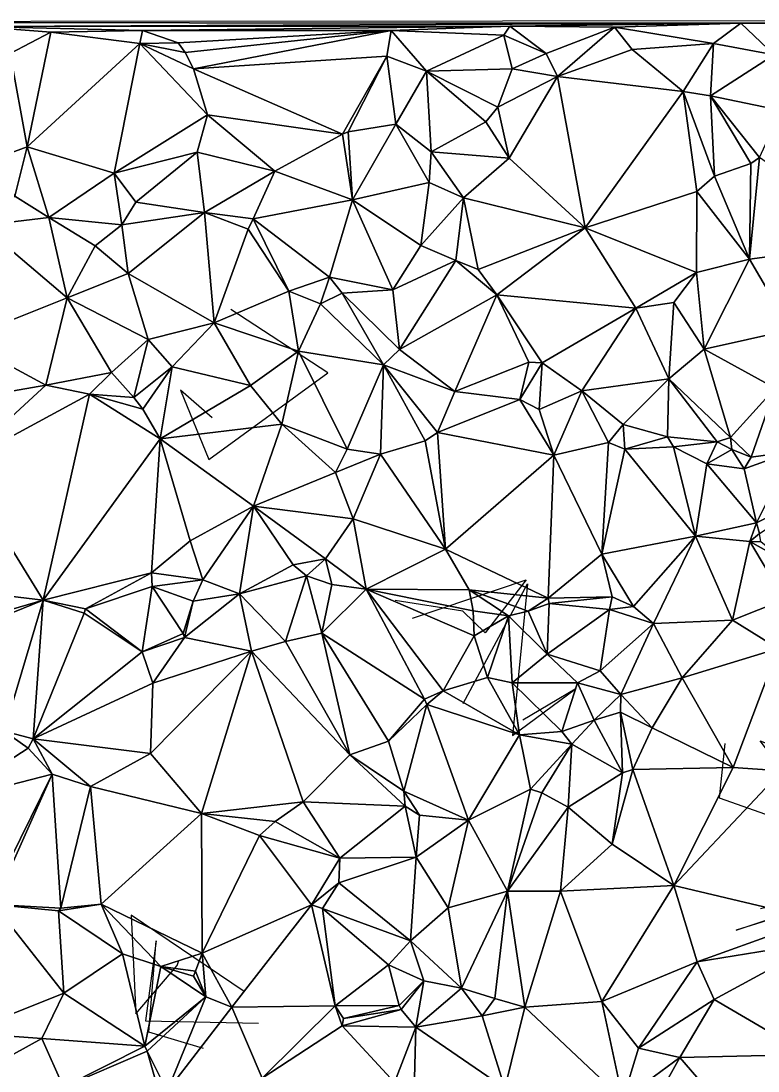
# Model space of a CAD drawing. Header units: metres. Extents: x -15 to 15, y -15.8 to 15.
# Drawn here: x -2.98 to 5.69, y 2.64 to 14.99 of the extents above; entities that cross this region are included whole.
import ezdxf

# ---------------------------------------------------------------- set-up
doc = ezdxf.new("R2010")
doc.units = ezdxf.units.M
doc.layers.add('CRACKS', color=1, linetype='Continuous')
doc.layers.add('STREET_MESH', color=7, linetype='Continuous')

msp = doc.modelspace()

# ---------------------------------------------------------------- linework, layer by layer
at = {"layer": 'CRACKS'}
for points in [[(-0.729, 10.324, 0.1), (-1.104, 10.649, 0.1), (-0.769, 9.833, 0.1), (0.633, 10.854, 0.1), (-0.511, 11.6, 0.1)], [(1.626, 7.966, 0.1), (2.965, 8.418, 0.1), (2.482, 7.797, 0.1), (2.221, 8.049, 0.1), (1.425, 8.175, 0.1)], [(2.225, 6.965, 0.1), (2.982, 8.373, 0.1), (2.806, 6.587, 0.1), (3.542, 7.134, 0.1), (2.927, 6.769, 0.1)], [(5.306, 6.495, 0.1), (5.238, 5.853, 0.1), (6.594, 5.376, 0.1), (5.722, 6.525, 0.1), (6.963, 6.03, 0.1)], [(5.784, 3.961, 0.1), (7.365, 4.895, 0.1), (5.438, 4.296, 0.1), (7.36, 4.936, 0.1), (5.724, 4.546, 0.1)], [(-0.355, 3.576, 0.1), (-1.682, 4.474, 0.1), (-1.63, 3.312, 0.1), (-1.144, 3.882, 0.1), (-1.121, 3.941, 0.1)], [(-0.831, 2.903, 0.1), (-1.475, 3.096, 0.1), (-1.39, 4.173, 0.1), (-1.516, 3.229, 0.1), (-0.185, 3.202, 0.1)]]:
    msp.add_polyline3d(points, dxfattribs=at)
at = {"layer": 'STREET_MESH'}
for points in [[(-13.981, 14.979), (5.492, 14.97), (8.243, 14.994)], [(-3.488, 14.929), (5.492, 14.97), (-13.981, 14.979)], [(2.775, 14.933), (5.492, 14.97), (-3.488, 14.929)], [(2.775, 14.933), (4.005, 14.921), (5.492, 14.97)], [(4.005, 14.921), (5.172, 14.729), (5.492, 14.97)], [(5.172, 14.729), (5.885, 14.595), (5.492, 14.97)], [(5.492, 14.97), (5.795, 14.963), (8.243, 14.994)], [(5.885, 14.595), (5.795, 14.963), (5.492, 14.97)], [(-1.55, 14.881), (2.775, 14.933), (-3.488, 14.929)], [(-3.108, 14.611), (-2.628, 14.862), (-3.488, 14.929)], [(-2.628, 14.862), (-1.55, 14.881), (-3.488, 14.929)], [(-3.108, 14.611), (-2.907, 13.515), (-2.628, 14.862)], [(-2.907, 13.515), (-1.583, 14.729), (-2.628, 14.862)], [(-1.583, 14.729), (-1.55, 14.881), (-2.628, 14.862)], [(-1.13, 14.737), (-1.55, 14.881), (-1.583, 14.729)], [(2.775, 14.933), (-1.55, 14.881), (1.375, 14.884)], [(-1.55, 14.881), (-1.13, 14.737), (1.375, 14.884)], [(-1.13, 14.737), (-1.049, 14.623), (1.375, 14.884)], [(-1.049, 14.623), (-0.949, 14.432), (1.375, 14.884)], [(-0.949, 14.432), (1.326, 14.579), (1.375, 14.884)], [(1.326, 14.579), (1.791, 14.402), (1.375, 14.884)], [(2.703, 14.829), (2.775, 14.933), (1.375, 14.884)], [(1.791, 14.402), (2.703, 14.829), (1.375, 14.884)], [(2.703, 14.829), (1.791, 14.402), (2.8, 14.433)], [(2.775, 14.933), (2.703, 14.829), (3.203, 14.611)], [(2.703, 14.829), (2.8, 14.433), (3.203, 14.611)], [(4.005, 14.921), (2.775, 14.933), (3.203, 14.611)], [(3.334, 14.341), (4.005, 14.921), (3.203, 14.611)], [(4.213, 14.66), (4.005, 14.921), (3.334, 14.341)], [(4.213, 14.66), (5.172, 14.729), (4.005, 14.921)], [(-1.583, 14.729), (-2.907, 13.515), (-1.885, 13.202)], [(-0.787, 13.888), (-1.583, 14.729), (-1.885, 13.202)], [(-1.049, 14.623), (-1.13, 14.737), (-1.583, 14.729)], [(-0.949, 14.432), (-1.583, 14.729), (-0.787, 13.888)], [(-0.949, 14.432), (-1.049, 14.623), (-1.583, 14.729)], [(4.812, 14.165), (5.172, 14.729), (4.213, 14.66)], [(5.172, 14.729), (4.812, 14.165), (5.136, 14.114)], [(5.172, 14.729), (5.136, 14.114), (5.885, 14.595)], [(-3.369, 13.344), (-2.907, 13.515), (-3.108, 14.611)], [(1.326, 14.579), (-0.949, 14.432), (0.804, 13.663)], [(0.872, 13.69), (1.326, 14.579), (0.804, 13.663)], [(1.326, 14.579), (0.872, 13.69), (1.431, 13.779)], [(1.791, 14.402), (1.326, 14.579), (1.431, 13.779)], [(2.8, 14.433), (3.334, 14.341), (3.203, 14.611)], [(4.812, 14.165), (4.213, 14.66), (3.334, 14.341)], [(5.136, 14.114), (5.968, 13.939), (5.885, 14.595)], [(-0.949, 14.432), (-0.787, 13.888), (0.804, 13.663)], [(1.848, 13.453), (1.791, 14.402), (1.431, 13.779)], [(2.8, 14.433), (1.791, 14.402), (2.632, 13.979)], [(1.791, 14.402), (2.493, 13.809), (2.632, 13.979)], [(1.791, 14.402), (1.848, 13.453), (2.493, 13.809)], [(2.8, 14.433), (2.632, 13.979), (3.334, 14.341)], [(3.334, 14.341), (2.632, 13.979), (2.766, 13.382)], [(3.334, 14.341), (2.766, 13.382), (3.659, 12.559)], [(4.812, 14.165), (3.334, 14.341), (3.659, 12.559)], [(4.975, 12.986), (4.812, 14.165), (3.659, 12.559)], [(5.183, 13.169), (4.812, 14.165), (4.975, 12.986)], [(5.136, 14.114), (4.812, 14.165), (5.183, 13.169)], [(5.136, 14.114), (5.183, 13.169), (5.612, 13.316)], [(5.136, 14.114), (5.612, 13.316), (5.712, 13.389)], [(5.968, 13.939), (5.136, 14.114), (5.712, 13.389)], [(2.632, 13.979), (2.493, 13.809), (2.766, 13.382)], [(-0.908, 13.451), (-0.787, 13.888), (-1.885, 13.202)], [(-0.908, 13.451), (0.009, 13.226), (-0.787, 13.888)], [(-0.787, 13.888), (0.009, 13.226), (0.804, 13.663)], [(0.872, 13.69), (0.921, 12.889), (1.431, 13.779)], [(1.431, 13.779), (0.921, 12.889), (1.824, 13.094)], [(1.848, 13.453), (1.431, 13.779), (1.824, 13.094)], [(2.493, 13.809), (1.848, 13.453), (2.766, 13.382)], [(0.009, 13.226), (0.921, 12.889), (0.804, 13.663)], [(0.921, 12.889), (0.872, 13.69), (0.804, 13.663)], [(-3.055, 12.932), (-2.907, 13.515), (-3.369, 13.344)], [(-2.907, 13.515), (-3.055, 12.932), (-2.654, 12.683)], [(-1.885, 13.202), (-2.907, 13.515), (-2.654, 12.683)], [(-1.628, 12.863), (-0.908, 13.451), (-1.885, 13.202)], [(-0.821, 12.741), (-0.908, 13.451), (-1.628, 12.863)], [(-0.908, 13.451), (-0.821, 12.741), (0.009, 13.226)], [(2.23, 12.913), (1.848, 13.453), (1.824, 13.094)], [(1.848, 13.453), (2.23, 12.913), (2.766, 13.382)], [(2.766, 13.382), (2.23, 12.913), (3.659, 12.559)], [(5.712, 13.389), (5.612, 13.316), (5.596, 12.192)], [(7.138, 12.396), (5.712, 13.389), (5.596, 12.192)], [(0.009, 13.226), (-0.821, 12.741), (-0.249, 12.667)], [(0.921, 12.889), (0.009, 13.226), (-0.249, 12.667)], [(5.612, 13.316), (5.183, 13.169), (5.596, 12.192)], [(-1.795, 12.597), (-1.885, 13.202), (-2.654, 12.683)], [(-1.795, 12.597), (-1.628, 12.863), (-1.885, 13.202)], [(5.183, 13.169), (4.975, 12.986), (5.596, 12.192)], [(0.921, 12.889), (1.724, 12.353), (1.824, 13.094)], [(1.724, 12.353), (2.23, 12.913), (1.824, 13.094)], [(4.972, 12.033), (4.975, 12.986), (3.659, 12.559)], [(4.975, 12.986), (4.972, 12.033), (5.596, 12.192)], [(-3.055, 12.932), (-3.44, 12.586), (-2.654, 12.683)], [(-1.795, 12.597), (-0.821, 12.741), (-1.628, 12.863)], [(0.651, 11.978), (0.921, 12.889), (-0.249, 12.667)], [(1.396, 11.832), (0.921, 12.889), (0.651, 11.978)], [(0.921, 12.889), (1.396, 11.832), (1.724, 12.353)], [(2.136, 12.176), (2.23, 12.913), (1.724, 12.353)], [(2.401, 12.069), (2.23, 12.913), (2.136, 12.176)], [(2.23, 12.913), (2.401, 12.069), (3.659, 12.559)], [(-0.821, 12.741), (-1.795, 12.597), (-1.718, 12.024)], [(-0.707, 11.441), (-0.821, 12.741), (-1.718, 12.024)], [(-0.821, 12.741), (-0.306, 12.545), (-0.249, 12.667)], [(-0.306, 12.545), (-0.821, 12.741), (-0.707, 11.441)], [(-3.44, 12.586), (-2.439, 11.737), (-2.654, 12.683)], [(-2.439, 11.737), (-2.108, 12.35), (-2.654, 12.683)], [(-2.108, 12.35), (-1.795, 12.597), (-2.654, 12.683)], [(-0.306, 12.545), (0.172, 11.817), (-0.249, 12.667)], [(0.172, 11.817), (0.651, 11.978), (-0.249, 12.667)], [(-2.439, 11.737), (-3.44, 12.586), (-3.677, 11.243)], [(-1.795, 12.597), (-2.108, 12.35), (-1.718, 12.024)], [(-0.306, 12.545), (-0.707, 11.441), (0.172, 11.817)], [(2.401, 12.069), (2.622, 11.771), (3.659, 12.559)], [(2.622, 11.771), (4.258, 11.614), (3.659, 12.559)], [(4.258, 11.614), (4.972, 12.033), (3.659, 12.559)], [(6.081, 11.36), (7.138, 12.396), (5.596, 12.192)], [(-2.108, 12.35), (-2.439, 11.737), (-1.718, 12.024)], [(1.396, 11.832), (2.136, 12.176), (1.724, 12.353)], [(2.136, 12.176), (1.396, 11.832), (1.475, 11.127)], [(2.622, 11.771), (2.136, 12.176), (1.475, 11.127)], [(2.622, 11.771), (2.401, 12.069), (2.136, 12.176)], [(4.972, 12.033), (5.062, 11.134), (5.596, 12.192)], [(5.062, 11.134), (6.081, 11.36), (5.596, 12.192)], [(-2.439, 11.737), (-1.485, 11.247), (-1.718, 12.024)], [(-1.485, 11.247), (-0.707, 11.441), (-1.718, 12.024)], [(4.972, 12.033), (4.258, 11.614), (4.705, 11.68)], [(5.062, 11.134), (4.972, 12.033), (4.705, 11.68)], [(0.172, 11.817), (0.545, 11.666), (0.651, 11.978)], [(0.545, 11.666), (0.799, 11.792), (0.651, 11.978)], [(0.799, 11.792), (1.396, 11.832), (0.651, 11.978)], [(-2.689, 10.709), (-2.439, 11.737), (-3.677, 11.243)], [(-2.689, 10.709), (-1.917, 10.857), (-2.439, 11.737)], [(-1.917, 10.857), (-1.485, 11.247), (-2.439, 11.737)], [(-0.707, 11.441), (0.284, 11.109), (0.172, 11.817)], [(0.284, 11.109), (0.545, 11.666), (0.172, 11.817)], [(0.545, 11.666), (1.286, 10.947), (0.799, 11.792)], [(1.396, 11.832), (0.799, 11.792), (1.475, 11.127)], [(0.799, 11.792), (1.286, 10.947), (1.475, 11.127)], [(2.126, 10.633), (2.622, 11.771), (1.475, 11.127)], [(2.622, 11.771), (2.126, 10.633), (2.996, 10.978)], [(3.156, 10.973), (2.622, 11.771), (2.996, 10.978)], [(2.622, 11.771), (3.156, 10.973), (4.258, 11.614)], [(1.286, 10.947), (0.545, 11.666), (0.284, 11.109)], [(3.156, 10.973), (3.622, 10.644), (4.258, 11.614)], [(3.622, 10.644), (4.645, 10.784), (4.258, 11.614)], [(4.258, 11.614), (4.645, 10.784), (4.705, 11.68)], [(4.645, 10.784), (5.062, 11.134), (4.705, 11.68)], [(-1.485, 11.247), (-1.201, 10.924), (-0.707, 11.441)], [(-0.707, 11.441), (-1.201, 10.924), (-0.28, 10.705)], [(0.284, 11.109), (-0.707, 11.441), (-0.28, 10.705)], [(-3.789, 10.518), (-2.689, 10.709), (-3.677, 11.243)], [(-1.651, 10.564), (-1.485, 11.247), (-1.917, 10.857)], [(-1.485, 11.247), (-1.651, 10.564), (-1.201, 10.924)], [(5.062, 11.134), (5.897, 10.672), (6.081, 11.36)], [(1.286, 10.947), (2.126, 10.633), (1.475, 11.127)], [(4.645, 10.784), (5.371, 10.093), (5.062, 11.134)], [(5.062, 11.134), (5.371, 10.093), (5.897, 10.672)], [(0.089, 10.249), (0.284, 11.109), (-0.28, 10.705)], [(0.089, 10.249), (0.86, 9.958), (0.284, 11.109)], [(0.86, 9.958), (1.286, 10.947), (0.284, 11.109)], [(-1.651, 10.564), (-1.547, 10.425), (-1.201, 10.924)], [(-1.547, 10.425), (-1.342, 10.076), (-1.201, 10.924)], [(-1.201, 10.924), (-1.342, 10.076), (-0.28, 10.705)], [(1.286, 10.947), (0.86, 9.958), (1.252, 9.899)], [(1.777, 10.054), (1.286, 10.947), (1.252, 9.899)], [(1.921, 10.151), (1.286, 10.947), (1.777, 10.054)], [(1.286, 10.947), (1.921, 10.151), (2.126, 10.633)], [(2.126, 10.633), (2.89, 10.539), (2.996, 10.978)], [(2.89, 10.539), (3.156, 10.973), (2.996, 10.978)], [(3.118, 10.424), (3.156, 10.973), (2.89, 10.539)], [(3.118, 10.424), (3.622, 10.644), (3.156, 10.973)], [(-2.689, 10.709), (-2.176, 10.602), (-1.917, 10.857)], [(-2.176, 10.602), (-1.651, 10.564), (-1.917, 10.857)], [(4.645, 10.784), (3.622, 10.644), (4.106, 10.248)], [(4.631, 10.102), (4.645, 10.784), (4.106, 10.248)], [(4.631, 10.102), (5.216, 10.041), (4.645, 10.784)], [(5.216, 10.041), (5.371, 10.093), (4.645, 10.784)], [(-3.704, 9.776), (-2.689, 10.709), (-3.789, 10.518)], [(-3.704, 9.776), (-2.176, 10.602), (-2.689, 10.709)], [(-1.342, 10.076), (0.089, 10.249), (-0.28, 10.705)], [(1.921, 10.151), (2.89, 10.539), (2.126, 10.633)], [(3.622, 10.644), (3.118, 10.424), (3.29, 9.886)], [(3.933, 10.033), (3.622, 10.644), (3.29, 9.886)], [(3.622, 10.644), (3.933, 10.033), (4.106, 10.248)], [(5.371, 10.093), (5.613, 9.861), (5.897, 10.672)], [(5.613, 9.861), (6.096, 9.929), (5.897, 10.672)], [(-2.176, 10.602), (-3.704, 9.776), (-2.719, 8.18)], [(-1.342, 10.076), (-2.176, 10.602), (-2.719, 8.18)], [(-2.176, 10.602), (-1.547, 10.425), (-1.651, 10.564)], [(-1.342, 10.076), (-1.547, 10.425), (-2.176, 10.602)], [(2.89, 10.539), (1.921, 10.151), (3.29, 9.886)], [(3.118, 10.424), (2.89, 10.539), (3.29, 9.886)], [(0.089, 10.249), (-1.342, 10.076), (-0.244, 9.286)], [(0.722, 9.682), (0.089, 10.249), (-0.244, 9.286)], [(0.722, 9.682), (0.86, 9.958), (0.089, 10.249)], [(2.015, 8.781), (1.921, 10.151), (1.777, 10.054)], [(1.921, 10.151), (2.015, 8.781), (3.29, 9.886)], [(3.933, 10.033), (4.129, 9.956), (4.106, 10.248)], [(4.129, 9.956), (4.631, 10.102), (4.106, 10.248)], [(-1.443, 8.502), (-1.342, 10.076), (-2.719, 8.18)], [(-0.99, 8.878), (-1.342, 10.076), (-1.443, 8.502)], [(-1.342, 10.076), (-0.99, 8.878), (-0.244, 9.286)], [(2.015, 8.781), (1.777, 10.054), (1.252, 9.899)], [(3.858, 8.722), (3.933, 10.033), (3.29, 9.886)], [(4.129, 9.956), (3.933, 10.033), (3.858, 8.722)], [(4.631, 10.102), (4.129, 9.956), (4.702, 9.984)], [(5.216, 10.041), (4.631, 10.102), (4.702, 9.984)], [(5.094, 9.783), (5.216, 10.041), (4.702, 9.984)], [(5.094, 9.783), (5.387, 9.954), (5.216, 10.041)], [(5.216, 10.041), (5.387, 9.954), (5.371, 10.093)], [(5.387, 9.954), (5.613, 9.861), (5.371, 10.093)], [(0.86, 9.958), (0.722, 9.682), (1.252, 9.899)], [(0.722, 9.682), (0.928, 9.135), (1.252, 9.899)], [(0.928, 9.135), (2.015, 8.781), (1.252, 9.899)], [(2.015, 8.781), (3.224, 8.203), (3.29, 9.886)], [(3.224, 8.203), (3.858, 8.722), (3.29, 9.886)], [(4.96, 8.931), (4.129, 9.956), (3.858, 8.722)], [(4.702, 9.984), (4.129, 9.956), (4.96, 8.931)], [(5.094, 9.783), (4.702, 9.984), (4.96, 8.931)], [(5.387, 9.954), (5.094, 9.783), (5.53, 9.725)], [(5.387, 9.954), (5.53, 9.725), (5.613, 9.861)], [(6.096, 9.929), (5.53, 9.725), (5.678, 9.089)], [(5.613, 9.861), (5.53, 9.725), (6.096, 9.929)], [(6.096, 9.929), (5.678, 9.089), (6.703, 9.605)], [(-3.704, 9.776), (-4.098, 8.346), (-2.719, 8.18)], [(5.094, 9.783), (4.96, 8.931), (5.678, 9.089)], [(5.53, 9.725), (5.094, 9.783), (5.678, 9.089)], [(0.928, 9.135), (0.722, 9.682), (-0.244, 9.286)], [(5.678, 9.089), (5.714, 8.963), (6.703, 9.605)], [(-0.99, 8.878), (-0.841, 8.419), (-0.244, 9.286)], [(-0.841, 8.419), (-0.41, 8.253), (-0.244, 9.286)], [(-0.41, 8.253), (0.224, 8.595), (-0.244, 9.286)], [(0.224, 8.595), (0.602, 8.666), (-0.244, 9.286)], [(0.602, 8.666), (0.928, 9.135), (-0.244, 9.286)], [(0.928, 9.135), (0.602, 8.666), (1.081, 8.308)], [(2.015, 8.781), (0.928, 9.135), (1.081, 8.308)], [(4.96, 8.931), (5.6, 8.871), (5.678, 9.089)], [(5.6, 8.871), (5.714, 8.963), (5.678, 9.089)], [(4.229, 8.104), (4.96, 8.931), (3.858, 8.722)], [(4.96, 8.931), (4.229, 8.104), (4.464, 7.904)], [(4.96, 8.931), (4.464, 7.904), (5.395, 7.944)], [(5.6, 8.871), (4.96, 8.931), (5.395, 7.944)], [(5.728, 8.867), (5.714, 8.963), (5.6, 8.871)], [(-0.99, 8.878), (-1.443, 8.502), (-0.841, 8.419)], [(2.295, 8.303), (2.015, 8.781), (1.081, 8.308)], [(2.295, 8.303), (3.224, 8.203), (2.015, 8.781)], [(6.005, 8.189), (5.6, 8.871), (5.395, 7.944)], [(5.6, 8.871), (6.005, 8.189), (5.999, 8.648)], [(5.728, 8.867), (5.6, 8.871), (5.999, 8.648)], [(0.382, 8.466), (0.602, 8.666), (0.224, 8.595)], [(0.68, 8.365), (0.602, 8.666), (0.382, 8.466)], [(0.602, 8.666), (0.68, 8.365), (1.081, 8.308)], [(3.224, 8.203), (3.978, 8.218), (3.858, 8.722)], [(3.978, 8.218), (4.229, 8.104), (3.858, 8.722)], [(-0.41, 8.253), (0.382, 8.466), (0.224, 8.595)], [(-2.221, 8.078), (-1.443, 8.502), (-2.719, 8.18)], [(-1.443, 8.502), (-2.221, 8.078), (-1.437, 8.342)], [(-1.443, 8.502), (-1.437, 8.342), (-0.841, 8.419)], [(-0.841, 8.419), (-1.437, 8.342), (-0.953, 8.167)], [(-0.41, 8.253), (-0.841, 8.419), (-0.953, 8.167)], [(0.382, 8.466), (-0.41, 8.253), (0.131, 7.694)], [(0.382, 8.466), (0.131, 7.694), (0.561, 7.791)], [(0.68, 8.365), (0.382, 8.466), (0.561, 7.791)], [(-4.098, 8.346), (-4.192, 7.751), (-2.719, 8.18)], [(-1.437, 8.342), (-2.221, 8.078), (-1.553, 7.572)], [(-1.07, 7.787), (-1.437, 8.342), (-1.553, 7.572)], [(-1.437, 8.342), (-1.07, 7.787), (-0.953, 8.167)], [(1.081, 8.308), (0.68, 8.365), (0.561, 7.791)], [(1.768, 7.013), (1.081, 8.308), (0.561, 7.791)], [(1.081, 8.308), (1.99, 7.114), (2.352, 7.76)], [(1.99, 7.114), (1.081, 8.308), (1.768, 7.013)], [(2.343, 8.056), (1.081, 8.308), (2.352, 7.76)], [(2.343, 8.056), (2.295, 8.303), (1.081, 8.308)], [(2.989, 8.051), (2.295, 8.303), (2.757, 7.994)], [(2.295, 8.303), (2.343, 8.056), (2.757, 7.994)], [(3.224, 8.203), (2.295, 8.303), (2.989, 8.051)], [(-2.719, 8.18), (-4.192, 7.751), (-4.152, 7.601)], [(-3.179, 6.638), (-2.719, 8.18), (-4.152, 7.601)], [(-2.719, 8.18), (-3.179, 6.638), (-2.838, 6.548)], [(-2.238, 8.027), (-2.719, 8.18), (-2.838, 6.548)], [(-2.238, 8.027), (-2.221, 8.078), (-2.719, 8.18)], [(-1.07, 7.787), (-1.054, 7.74), (-0.953, 8.167)], [(-0.41, 8.253), (-1.054, 7.74), (-0.266, 7.578)], [(-1.054, 7.74), (-0.41, 8.253), (-0.953, 8.167)], [(0.131, 7.694), (-0.41, 8.253), (-0.266, 7.578)], [(3.224, 8.203), (2.989, 8.051), (3.238, 8.141)], [(3.978, 8.218), (3.224, 8.203), (3.238, 8.141)], [(3.946, 8.07), (3.978, 8.218), (3.238, 8.141)], [(4.229, 8.104), (3.978, 8.218), (3.946, 8.07)], [(5.932, 7.612), (6.005, 8.189), (5.395, 7.944)], [(-2.221, 8.078), (-2.238, 8.027), (-1.553, 7.572)], [(2.343, 8.056), (2.352, 7.76), (2.757, 7.994)], [(3.212, 7.545), (2.989, 8.051), (2.757, 7.994)], [(2.989, 8.051), (3.212, 7.545), (3.238, 8.141)], [(3.212, 7.545), (3.946, 8.07), (3.238, 8.141)], [(3.946, 8.07), (3.212, 7.545), (3.835, 7.348)], [(3.946, 8.07), (3.835, 7.348), (4.464, 7.904)], [(4.229, 8.104), (3.946, 8.07), (4.464, 7.904)], [(-2.238, 8.027), (-2.838, 6.548), (-1.553, 7.572)], [(2.757, 7.994), (2.352, 7.76), (2.509, 7.268)], [(2.8, 7.207), (2.757, 7.994), (2.509, 7.268)], [(2.8, 7.207), (3.212, 7.545), (2.757, 7.994)], [(4.464, 7.904), (4.804, 7.264), (5.395, 7.944)], [(4.804, 7.264), (5.932, 7.612), (5.395, 7.944)], [(-1.054, 7.74), (-1.07, 7.787), (-1.553, 7.572)], [(0.131, 7.694), (0.892, 6.358), (0.561, 7.791)], [(0.892, 6.358), (1.346, 6.519), (0.561, 7.791)], [(1.346, 6.519), (1.768, 7.013), (0.561, 7.791)], [(3.835, 7.348), (4.079, 7.07), (4.464, 7.904)], [(4.079, 7.07), (4.804, 7.264), (4.464, 7.904)], [(-1.429, 7.204), (-1.054, 7.74), (-1.553, 7.572)], [(-1.054, 7.74), (-1.429, 7.204), (-0.266, 7.578)], [(0.892, 6.358), (0.131, 7.694), (-0.266, 7.578)], [(2.352, 7.76), (1.99, 7.114), (2.509, 7.268)], [(-2.838, 6.548), (-1.429, 7.204), (-1.553, 7.572)], [(-0.856, 5.67), (-0.266, 7.578), (-1.456, 6.376)], [(-0.266, 7.578), (-1.429, 7.204), (-1.456, 6.376)], [(-0.266, 7.578), (-0.856, 5.67), (0.342, 5.808)], [(0.892, 6.358), (-0.266, 7.578), (0.342, 5.808)], [(3.212, 7.545), (2.8, 7.207), (3.569, 7.207)], [(3.212, 7.545), (3.569, 7.207), (3.835, 7.348)], [(5.932, 7.612), (4.804, 7.264), (5.404, 6.212)], [(5.976, 6.171), (5.932, 7.612), (5.404, 6.212)], [(3.569, 7.207), (4.079, 7.07), (3.835, 7.348)], [(-1.429, 7.204), (-2.838, 6.548), (-1.456, 6.376)], [(1.99, 7.114), (2.886, 6.596), (2.509, 7.268)], [(2.886, 6.596), (2.8, 7.207), (2.509, 7.268)], [(3.385, 6.634), (2.8, 7.207), (2.886, 6.596)], [(2.8, 7.207), (3.385, 6.634), (3.569, 7.207)], [(3.569, 7.207), (3.385, 6.634), (3.766, 6.768)], [(4.079, 7.07), (3.569, 7.207), (3.766, 6.768)], [(4.804, 7.264), (4.079, 7.07), (4.449, 6.676)], [(5.404, 6.212), (4.804, 7.264), (4.449, 6.676)], [(1.795, 6.953), (1.99, 7.114), (1.768, 7.013)], [(1.795, 6.953), (2.886, 6.596), (1.99, 7.114)], [(4.076, 6.86), (4.079, 7.07), (3.766, 6.768)], [(4.079, 7.07), (4.076, 6.86), (4.449, 6.676)], [(1.795, 6.953), (1.768, 7.013), (1.346, 6.519)], [(1.524, 5.932), (1.795, 6.953), (1.346, 6.519)], [(1.795, 6.953), (1.524, 5.932), (2.287, 5.593)], [(2.886, 6.596), (1.795, 6.953), (2.287, 5.593)], [(4.101, 6.147), (4.076, 6.86), (3.766, 6.768)], [(4.076, 6.86), (4.221, 6.187), (4.449, 6.676)], [(4.076, 6.86), (4.101, 6.147), (4.221, 6.187)], [(3.766, 6.768), (3.385, 6.634), (3.502, 6.484)], [(4.101, 6.147), (3.766, 6.768), (3.502, 6.484)], [(4.221, 6.187), (5.404, 6.212), (4.449, 6.676)], [(-2.897, 6.439), (-3.179, 6.638), (-3.864, 5.812)], [(-3.179, 6.638), (-2.897, 6.439), (-2.838, 6.548)], [(-2.838, 6.548), (-2.897, 6.439), (-2.615, 6.133)], [(-2.162, 5.989), (-2.838, 6.548), (-2.615, 6.133)], [(-2.838, 6.548), (-2.162, 5.989), (-1.456, 6.376)], [(3.016, 5.957), (2.886, 6.596), (2.287, 5.593)], [(3.385, 6.634), (2.886, 6.596), (3.502, 6.484)], [(2.886, 6.596), (3.016, 5.957), (3.502, 6.484)], [(-2.897, 6.439), (-3.864, 5.812), (-2.615, 6.133)], [(0.892, 6.358), (1.524, 5.932), (1.346, 6.519)], [(3.016, 5.957), (3.15, 5.913), (3.502, 6.484)], [(3.15, 5.913), (3.461, 5.743), (3.502, 6.484)], [(3.461, 5.743), (4.101, 6.147), (3.502, 6.484)], [(-2.162, 5.989), (-0.856, 5.67), (-1.456, 6.376)], [(1.541, 5.754), (0.892, 6.358), (0.342, 5.808)], [(1.541, 5.754), (1.524, 5.932), (0.892, 6.358)], [(4.703, 4.824), (4.221, 6.187), (3.977, 5.308)], [(4.221, 6.187), (4.101, 6.147), (3.977, 5.308)], [(5.404, 6.212), (4.221, 6.187), (4.703, 4.824)], [(5.976, 6.171), (5.404, 6.212), (4.703, 4.824)], [(-3.864, 5.812), (-3.363, 4.62), (-2.615, 6.133)], [(-3.363, 4.62), (-3.301, 4.598), (-2.615, 6.133)], [(-3.301, 4.598), (-2.512, 4.556), (-2.615, 6.133)], [(-2.512, 4.556), (-2.162, 5.989), (-2.615, 6.133)], [(4.101, 6.147), (3.461, 5.743), (3.977, 5.308)], [(6.375, 4.425), (5.976, 6.171), (4.703, 4.824)], [(-2.036, 4.604), (-2.162, 5.989), (-2.512, 4.556)], [(-2.036, 4.604), (-0.856, 5.67), (-2.162, 5.989)], [(1.524, 5.932), (1.712, 5.648), (2.287, 5.593)], [(1.712, 5.648), (1.524, 5.932), (1.541, 5.754)], [(2.745, 4.756), (3.016, 5.957), (2.287, 5.593)], [(3.15, 5.913), (3.016, 5.957), (2.745, 4.756)], [(-0.856, 5.67), (0.011, 5.575), (0.342, 5.808)], [(0.011, 5.575), (0.773, 5.143), (0.342, 5.808)], [(0.773, 5.143), (1.541, 5.754), (0.342, 5.808)], [(3.461, 5.743), (3.15, 5.913), (2.745, 4.756)], [(1.541, 5.754), (0.773, 5.143), (1.672, 5.155)], [(1.712, 5.648), (1.541, 5.754), (1.672, 5.155)], [(3.371, 4.755), (3.461, 5.743), (2.745, 4.756)], [(3.461, 5.743), (3.371, 4.755), (3.977, 5.308)], [(-0.856, 5.67), (-2.036, 4.604), (-0.849, 4.026)], [(-0.174, 5.41), (-0.856, 5.67), (-0.849, 4.026)], [(0.011, 5.575), (-0.856, 5.67), (-0.174, 5.41)], [(0.773, 5.143), (0.011, 5.575), (-0.174, 5.41)], [(1.712, 5.648), (1.672, 5.155), (2.287, 5.593)], [(2.287, 5.593), (1.672, 5.155), (2.049, 4.56)], [(2.745, 4.756), (2.287, 5.593), (2.049, 4.56)], [(0.44, 4.593), (-0.174, 5.41), (-0.849, 4.026)], [(0.773, 5.143), (-0.174, 5.41), (0.44, 4.593)], [(3.371, 4.755), (4.703, 4.824), (3.977, 5.308)], [(0.759, 4.852), (0.773, 5.143), (0.44, 4.593)], [(1.672, 5.155), (0.759, 4.852), (1.604, 4.17)], [(0.773, 5.143), (0.759, 4.852), (1.672, 5.155)], [(1.672, 5.155), (1.604, 4.17), (2.049, 4.56)], [(0.57, 4.551), (0.759, 4.852), (0.44, 4.593)], [(0.759, 4.852), (0.57, 4.551), (1.604, 4.17)], [(3.371, 4.755), (3.855, 3.458), (4.703, 4.824)], [(4.703, 4.824), (3.855, 3.458), (4.979, 3.926)], [(6.375, 4.425), (4.703, 4.824), (4.979, 3.926)], [(2.745, 4.756), (2.049, 4.56), (2.206, 3.616)], [(2.597, 3.492), (2.745, 4.756), (2.206, 3.616)], [(2.745, 4.756), (2.597, 3.492), (2.952, 3.391)], [(3.371, 4.755), (2.745, 4.756), (2.952, 3.391)], [(3.855, 3.458), (3.371, 4.755), (2.952, 3.391)], [(-2.476, 3.556), (-3.301, 4.598), (-3.644, 3.087)], [(-3.301, 4.598), (-2.541, 4.524), (-2.512, 4.556)], [(-2.476, 3.556), (-2.541, 4.524), (-3.301, 4.598)], [(-2.541, 4.524), (-2.036, 4.604), (-2.512, 4.556)], [(-2.036, 4.604), (-2.541, 4.524), (-1.784, 4.019)], [(-2.036, 4.604), (-1.335, 3.87), (-0.849, 4.026)], [(-1.335, 3.87), (-2.036, 4.604), (-1.784, 4.019)], [(-0.498, 3.392), (0.44, 4.593), (-0.849, 4.026)], [(-0.498, 3.392), (0.717, 3.407), (0.44, 4.593)], [(0.717, 3.407), (0.57, 4.551), (0.44, 4.593)], [(-2.541, 4.524), (-2.476, 3.556), (-1.784, 4.019)], [(0.57, 4.551), (1.346, 3.887), (1.604, 4.17)], [(0.57, 4.551), (0.717, 3.407), (1.346, 3.887)], [(2.049, 4.56), (1.604, 4.17), (2.206, 3.616)], [(6.43, 4.16), (6.375, 4.425), (4.979, 3.926)], [(1.346, 3.887), (1.76, 3.7), (1.604, 4.17)], [(1.604, 4.17), (1.76, 3.7), (2.206, 3.616)], [(5.179, 3.481), (6.43, 4.16), (4.979, 3.926)], [(6.43, 4.16), (5.179, 3.481), (6.285, 2.835)], [(-1.784, 4.019), (-2.476, 3.556), (-1.524, 2.932)], [(-1.335, 3.87), (-1.784, 4.019), (-1.524, 2.932)], [(-1.335, 3.87), (-0.925, 3.816), (-0.849, 4.026)], [(-0.925, 3.816), (-0.806, 3.511), (-0.849, 4.026)], [(-0.806, 3.511), (-0.498, 3.392), (-0.849, 4.026)], [(-0.806, 3.511), (-1.335, 3.87), (-1.524, 2.932)], [(-1.335, 3.87), (-0.806, 3.511), (-0.95, 3.757)], [(-0.925, 3.816), (-1.335, 3.87), (-0.95, 3.757)], [(1.346, 3.887), (0.717, 3.407), (1.471, 3.411)], [(1.346, 3.887), (1.471, 3.411), (1.76, 3.7)], [(3.855, 3.458), (4.289, 2.909), (4.979, 3.926)], [(4.289, 2.909), (5.179, 3.481), (4.979, 3.926)], [(-0.806, 3.511), (-0.925, 3.816), (-0.95, 3.757)], [(1.76, 3.7), (1.471, 3.411), (1.493, 3.363)], [(1.668, 3.157), (1.76, 3.7), (1.493, 3.363)], [(1.76, 3.7), (1.668, 3.157), (2.206, 3.616)], [(1.668, 3.157), (2.446, 3.29), (2.206, 3.616)], [(2.446, 3.29), (2.597, 3.492), (2.206, 3.616)], [(-2.476, 3.556), (-3.644, 3.087), (-2.736, 3.022)], [(-1.524, 2.932), (-2.476, 3.556), (-2.736, 3.022)], [(-0.806, 3.511), (-1.524, 2.932), (-1.497, 2.875)], [(-1.261, 2.404), (-0.806, 3.511), (-1.497, 2.875)], [(-0.806, 3.511), (-1.261, 2.404), (-0.498, 3.392)], [(2.597, 3.492), (2.446, 3.29), (2.952, 3.391)], [(5.179, 3.481), (4.289, 2.909), (4.775, 2.797)], [(6.285, 2.835), (5.179, 3.481), (4.775, 2.797)], [(-0.498, 3.392), (-1.261, 2.404), (-0.141, 2.554)], [(0.717, 3.407), (-0.498, 3.392), (-0.141, 2.554)], [(0.798, 3.173), (0.717, 3.407), (-0.141, 2.554)], [(0.717, 3.407), (0.814, 3.258), (1.471, 3.411)], [(0.814, 3.258), (0.717, 3.407), (0.798, 3.173)], [(0.798, 3.173), (1.668, 3.157), (1.493, 3.363)], [(0.814, 3.258), (0.798, 3.173), (1.493, 3.363)], [(1.471, 3.411), (0.814, 3.258), (1.493, 3.363)], [(2.446, 3.29), (2.715, 2.439), (2.952, 3.391)], [(2.715, 2.439), (4.102, 2.305), (2.952, 3.391)], [(4.102, 2.305), (3.855, 3.458), (2.952, 3.391)], [(3.855, 3.458), (4.102, 2.305), (4.289, 2.909)], [(2.446, 3.29), (1.668, 3.157), (2.715, 2.439)], [(1.414, 2.503), (0.798, 3.173), (-0.141, 2.554)], [(1.414, 2.503), (1.668, 3.157), (0.798, 3.173)], [(1.668, 3.157), (1.414, 2.503), (1.642, 2.255)], [(2.715, 2.439), (1.668, 3.157), (1.642, 2.255)], [(-3.644, 3.087), (-3.625, 2.532), (-2.736, 3.022)], [(-3.625, 2.532), (-2.48, 2.448), (-2.736, 3.022)], [(-2.48, 2.448), (-1.524, 2.932), (-2.736, 3.022)], [(-1.524, 2.932), (-2.48, 2.448), (-1.497, 2.875)], [(-1.497, 2.875), (-2.48, 2.448), (-1.308, 2.216)], [(-1.261, 2.404), (-1.497, 2.875), (-1.308, 2.216)], [(4.289, 2.909), (4.102, 2.305), (4.775, 2.797)], [(4.102, 2.305), (4.328, 1.996), (4.775, 2.797)], [(4.328, 1.996), (5.644, 1.791), (4.775, 2.797)], [(5.644, 1.791), (6.285, 2.835), (4.775, 2.797)], [(6.442, 2.099), (6.285, 2.835), (5.644, 1.791)]]:
    msp.add_3dface(points, dxfattribs=at)

doc.saveas('drawing.dxf')
